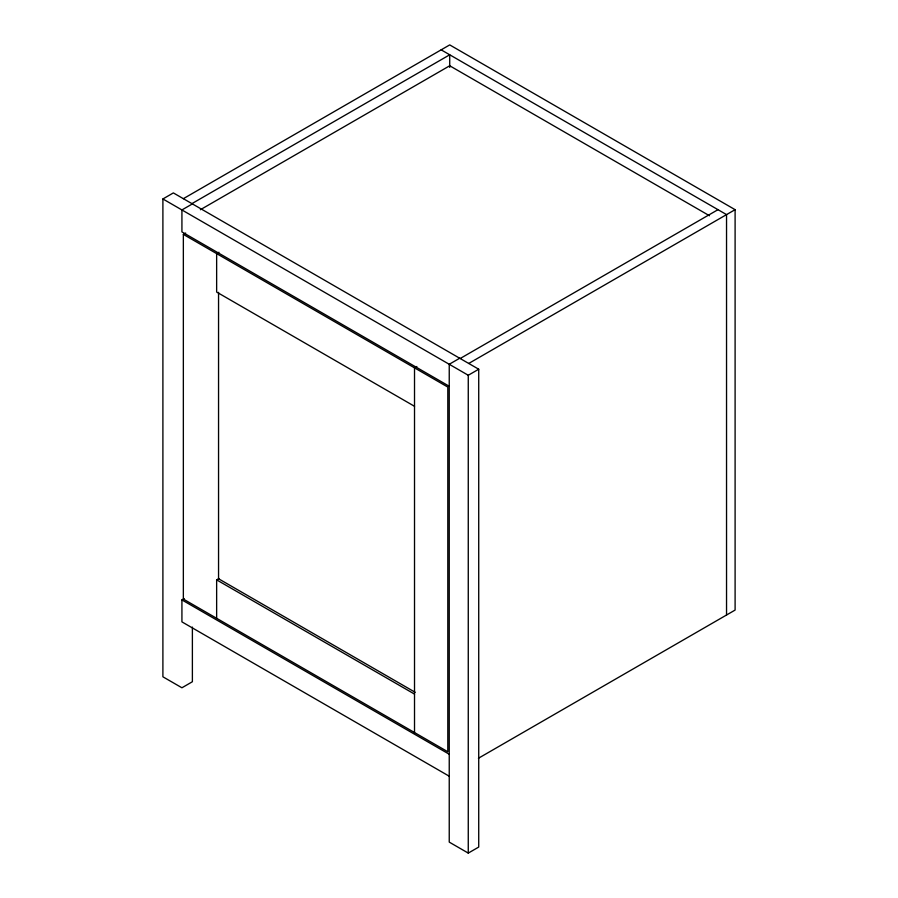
<?xml version="1.0" encoding="UTF-8"?>
<svg xmlns="http://www.w3.org/2000/svg" width="898" height="898" viewBox="0 0 898 898"><rect width="100%" height="100%" fill="white"/><g stroke="black" fill="none" stroke-linecap="round" stroke-linejoin="round"><path stroke-width="1.35" d="M192.385 627.085L192.385 681.739L181.924 687.778L162.897 676.8L162.897 198.963L173.359 192.913L478.724 369.224L478.724 847.061L468.262 853.1L449.236 842.111L449.236 364.274L459.697 358.235M183.349 198.683L449.718 44.9L735.103 209.672L735.103 610.068L478.421 758.26M191.914 203.633L449.718 54.789L449.718 67.384M192.385 203.902L181.924 209.941L181.924 231.909L449.236 386.252M200.377 209.717L449.718 65.767L709.487 215.744M183.349 234.389L447.81 387.072L447.81 751.761L183.349 599.078L183.349 234.389L185.673 233.042M218.966 252.271L216.643 253.606L216.643 292.052L414.517 406.3M416.84 366.507L414.517 367.843L414.517 732.544M460.18 358.515L717.985 209.672M468.745 363.454L735.103 209.672M162.897 198.963L468.262 375.263L478.724 369.224M449.236 776.209L181.924 621.876L181.924 599.909L184.247 598.562M216.643 618.307L216.643 579.861L218.966 578.514M441.154 49.839L726.538 214.611L726.538 615.007M415.202 692.302L218.551 578.761L218.551 292.355M216.643 579.861L414.517 694.098M181.924 599.909L449.236 754.241M468.262 375.263L468.262 853.1"/></g></svg>
